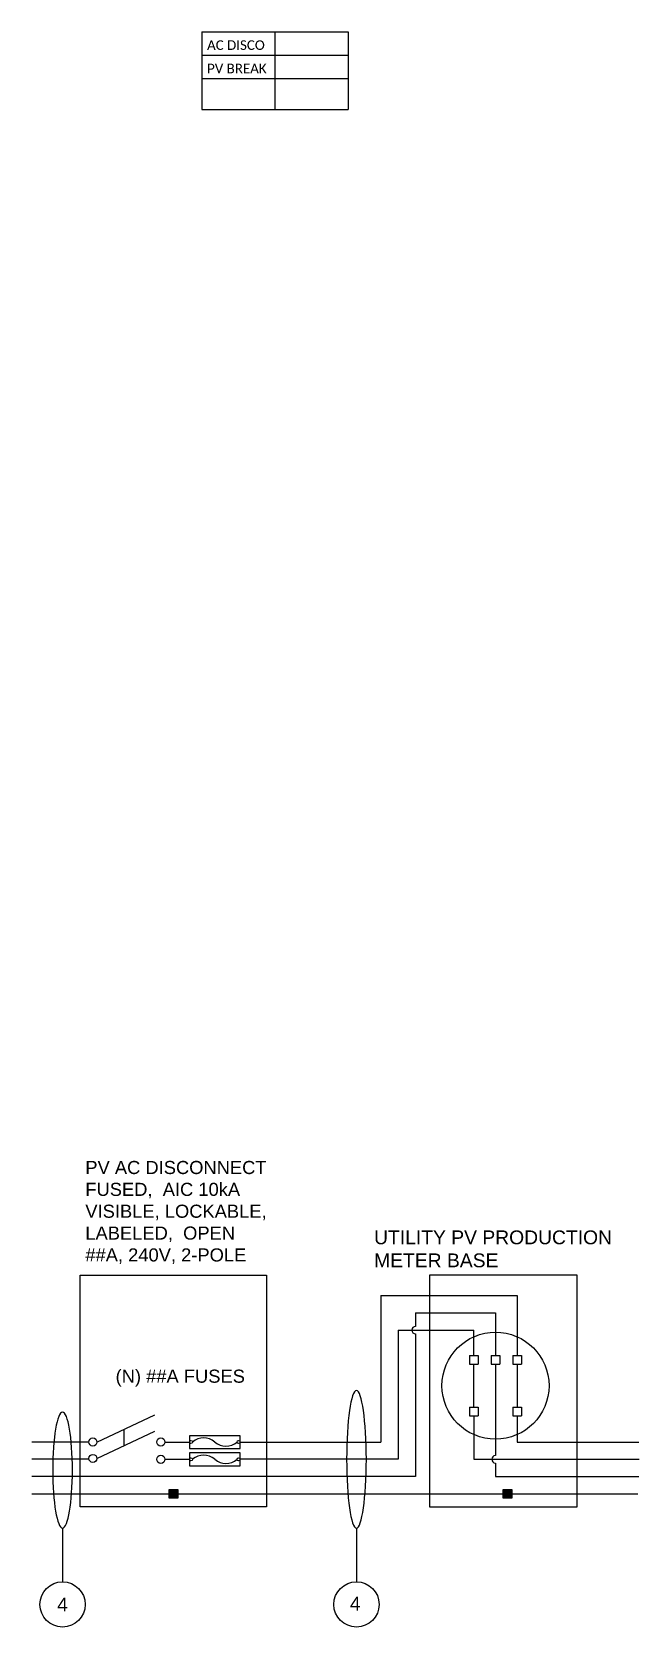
# Model space of a CAD drawing. Header units: inches. Extents: x 283.3 to 318.5, y 6.7 to 99.1.
import ezdxf

# ---------------------------------------------------------------- set-up
doc = ezdxf.new("R2010")
doc.units = ezdxf.units.IN
doc.header["$MEASUREMENT"] = 0
for name, color, linetype in [('Ground', 3, 'Continuous'), ('Negative', 7, 'Continuous'), ('Positive', 1, 'Continuous')]:
    doc.layers.add(name, color=color, linetype=linetype)
doc.layers.add('wirecallout', color=4, linetype='Continuous', lineweight=25)
doc.styles.get("Standard").update_dxf_attribs({"font": 'arial.ttf'})

# ---------------------------------------------------------------- blocks, each defined once
blk = doc.blocks.new('*T20')
at = {"color": 0, "linetype": 'ByBlock', "lineweight": -2, "transparency": 16777216}
for p, q in [((0, 0), (8.467, 0)), ((0, 0), (0, -4.497)), ((4.233, 0), (4.233, -4.497)), ((8.467, 0), (8.467, -4.497)), ((0, -1.348), (8.467, -1.348)), ((0, -2.697), (8.467, -2.697)), ((0, -4.497), (8.467, -4.497))]:
    blk.add_line(p, q, dxfattribs=at)
at = {"color": 0, "transparency": 16777216, "char_height": 0.55556, "width": 3.63333}
for s, insert, attachment_point in [('{\\fCalibri|b0|i0|c0;AC DISCO', (0.3, -1.048), 7), ('{\\fCalibri|b0|i0|c0;PV BREAK', (0.3, -2.397), 7), ('{\\fCalibri|b0|i0|c0;', (8.167, -1.048), 9), ('{\\fCalibri|b0|i0|c0;', (4.533, -2.397), 7)]:
    blk.add_mtext(s, dxfattribs=dict(at, insert=insert, attachment_point=attachment_point))
blk = doc.blocks.new('*U19')
h = blk.add_hatch(color=256)
h.dxf.hatch_style = 1
h.paths.add_polyline_path([(8.443, 0.248), (7.947, 0.248), (7.947, 0), (8.443, 0)])
h.paths.add_polyline_path([(8.443, 0), (7.947, 0), (7.947, -0.248), (8.443, -0.248)])
h = blk.add_hatch(color=256)
h.dxf.hatch_style = 1
h.paths.add_polyline_path([(27.794, 0.248), (27.298, 0.248), (27.298, 0), (27.794, 0)])
h.paths.add_polyline_path([(27.794, 0), (27.298, 0), (27.298, -0.248), (27.794, -0.248)])
for p, q in [((20.218, 11.488), (28.104, 11.488)), ((20.218, 11.488), (20.218, 3)), ((28.104, 11.488), (28.104, 8.016)), ((22.218, 10.488), (22.218, 9.703)), ((22.218, 10.488), (26.85, 10.488)), ((26.85, 10.488), (26.85, 8.016)), ((21.218, 9.488), (21.218, 2)), ((21.218, 9.488), (25.604, 9.488)), ((22.218, 9.273), (22.218, 1)), ((25.604, 8.016), (25.604, 9.488)), ((25.354, 8.016), (25.354, 7.516)), ((25.354, 8.016), (25.854, 8.016)), ((25.354, 7.516), (25.854, 7.516)), ((25.604, 5.016), (25.604, 7.516)), ((25.854, 8.016), (25.854, 7.516)), ((26.601, 8.016), (26.601, 7.516)), ((26.601, 8.016), (27.101, 8.016)), ((26.601, 7.516), (27.101, 7.516)), ((26.85, 7.516), (26.85, 4.222)), ((27.101, 8.016), (27.101, 7.516)), ((27.854, 8.016), (27.854, 7.516)), ((27.854, 8.016), (28.354, 8.016)), ((27.854, 7.516), (28.354, 7.516)), ((28.104, 7.516), (28.104, 7.004)), ((28.104, 7.516), (28.104, 5.016)), ((28.354, 8.016), (28.354, 7.516)), ((25.354, 5.016), (25.354, 4.516)), ((25.354, 5.016), (25.854, 5.016)), ((25.854, 5.016), (25.854, 4.516)), ((27.854, 5.016), (27.854, 4.516)), ((27.854, 5.016), (28.354, 5.016)), ((28.354, 5.016), (28.354, 4.516)), ((3.767, 3), (7.111, 4.582)), ((5.333, 3.74), (5.333, 2.79)), ((25.354, 4.516), (25.854, 4.516)), ((26.85, 4.222), (26.85, 2.215)), ((27.854, 4.516), (28.354, 4.516)), ((3.767, 2.05), (7.111, 3.632)), ((7.702, 3), (9.122, 3)), ((12.068, 3), (20.218, 3)), ((7.702, 2), (9.122, 2)), ((21.218, 2), (12.068, 2)), ((22.218, 1), (0, 1)), ((1.775, -1.99), (1.775, -5.101)), ((18.801, -1.99), (18.801, -5.101))]:
    blk.add_line(p, q)
for points in [[(13.588, -0.753), (2.802, -0.753), (2.802, 12.663), (13.588, 12.663)], [(23.037, -0.753), (31.581, -0.753), (31.581, 12.663), (23.037, 12.663)], [(9.122, 2.631), (12.068, 2.631), (12.068, 3.369), (9.122, 3.369)], [(9.122, 1.631), (12.068, 1.631), (12.068, 2.369), (9.122, 2.369)], [(7.947, 0.248), (8.443, 0.248), (8.443, -0.248), (7.947, -0.248)], [(27.298, 0.248), (27.794, 0.248), (27.794, -0.248), (27.298, -0.248)]]:
    blk.add_lwpolyline(points, close=True)
for points in [[(25.604, 4.516), (25.604, 2), (35.171, 2)], [(28.11, 4.516), (28.1, 3), (35.153, 3)], [(26.85, 1.785), (26.85, 1), (35.153, 1)]]:
    blk.add_lwpolyline(points)
for centre, radius in [((26.854, 6.266), 3.1), ((3.532, 3), 0.236), ((7.466, 3), 0.236), ((9.214, 3), 0.0922), ((11.976, 3), 0.0922), ((3.532, 2.05), 0.236), ((7.466, 2), 0.236), ((9.214, 2), 0.0922), ((11.976, 2), 0.0922), ((1.775, -6.412), 1.311), ((18.801, -6.412), 1.311)]:
    blk.add_circle(centre, radius)
for centre, radius, start, end in [((22.218, 9.488), 0.215, 90, 270), ((9.951, 2.255), 0.985, 49.13082, 130.86918), ((11.239, 3.745), 0.985, 229.13082, 310.86918), ((9.951, 1.255), 0.985, 49.13082, 130.86918), ((11.239, 2.745), 0.985, 229.13082, 310.86918), ((26.85, 2), 0.215, 90, 270)]:
    blk.add_arc(centre, radius, start, end)
at = {"layer": 'Ground'}
blk.add_lwpolyline([(0, 0), (35.094, 0)], dxfattribs=at)
at = {"layer": 'Negative'}
blk.add_line((3.296, 3), (0, 3), dxfattribs=at)
at = {"layer": 'Positive', "color": 7}
blk.add_line((3.301, 2), (0, 2), dxfattribs=at)
at = {"layer": 'wirecallout', "color": 7, "extrusion": (0, 0, -1)}
for centre, major_axis, ratio in [((18.801, 2), (0, 3.99), 0.14309), ((1.775, 1.374), (0, 3.364), 0.169711)]:
    blk.add_ellipse(centre, major_axis=major_axis, ratio=ratio, dxfattribs=at)
blk.add_blockref('*T20', (9.846, 84.719))
blk.add_text('(N) ##A FUSES', height=0.76).set_placement((4.847, 6.437))
for s, width, gutter_width, heights, insert, char_height, attachment_point in [('PV AC DISCONNECT\\PFUSED,  AIC 10kA\\PVISIBLE, LOCKABLE, LABELED,  OPEN\\P##A, 240V, 2-POLE', 12.26664, 0.95, [6.355], (3.094, 13.322), 0.76, 7), ('\\A1;\\pxql;UTILITY PV PRODUCTION\\PMETER BASE', 14.51791, 1, [5.98], (19.82, 13.118), 0.8, 7), ('4', 15.64005, 1, [0], (1.775, -6.412), 0.8, 5), ('4', 15.64005, 1, [0], (19.038, -5.963), 0.8, 3)]:
    blk.add_mtext_dynamic_manual_height_columns(s, width=width, gutter_width=gutter_width, heights=heights, dxfattribs=dict(insert=insert, char_height=char_height, attachment_point=attachment_point))

msp = doc.modelspace()

# ---------------------------------------------------------------- block references
at = {"ltscale": 15}
msp.add_blockref('*U19', (283.342, 14.406), dxfattribs=at)

doc.saveas('drawing.dxf')
